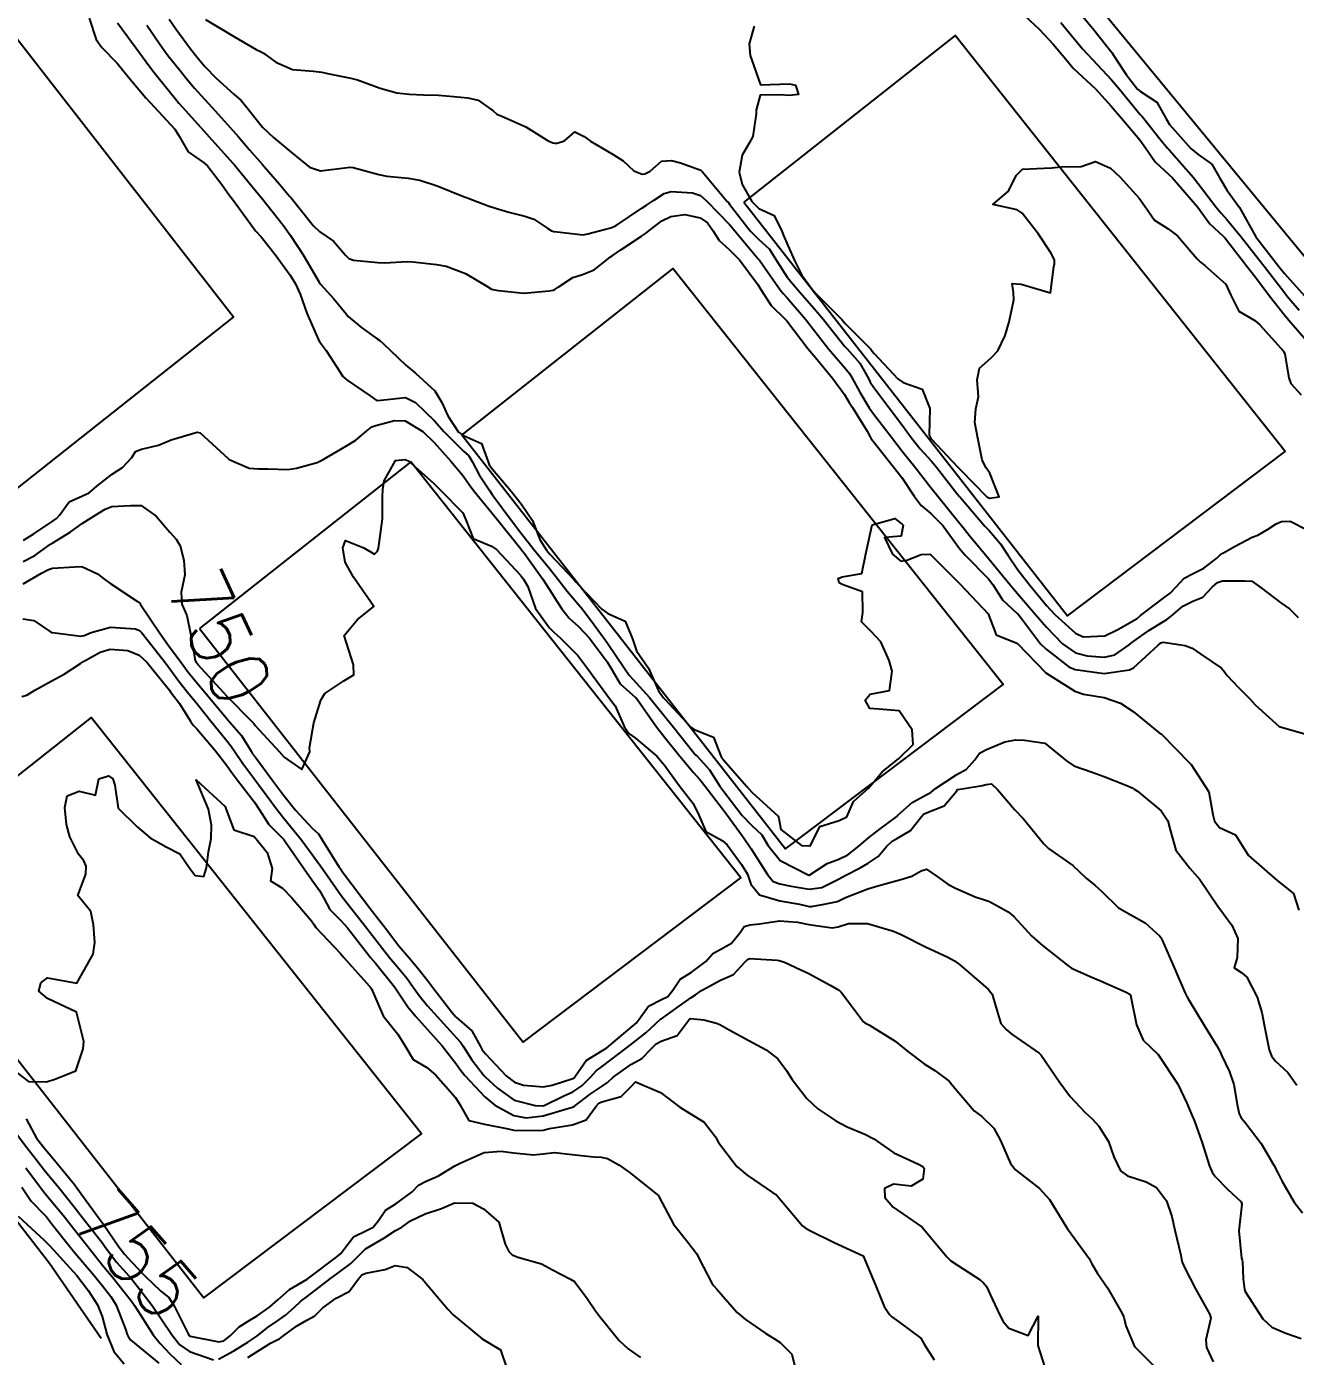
# Model space of a CAD drawing. Header units: metres. Extents: x 298520 to 308411, y 7433745 to 7450750.
# Drawn here: x 304431.6 to 304518.4, y 7439556.3 to 7439647.3 of the extents above; entities that cross this region are included whole.
import ezdxf
from ezdxf.enums import TextEntityAlignment as Align

# ---------------------------------------------------------------- set-up
doc = ezdxf.new("R2010")
doc.units = ezdxf.units.M
doc.header["$LTSCALE"] = 10
for name, color, linetype in [('Area Verde e Lazer', 94, 'Continuous'), ('Cotas', 45, 'Continuous'), ('Curvas de Nivel 1m', 11, 'Continuous'), ('Curvas de Nivel 5m', 15, 'Continuous'), ('Vias Primárias', 230, 'Continuous')]:
    doc.layers.add(name, color=color, linetype=linetype)
doc.styles.add('Style-STANDARD', font='STANDARD.shx')

msp = doc.modelspace()

# ---------------------------------------------------------------- linework, layer by layer
at = {"layer": 'Area Verde e Lazer'}
for points in [[(304395.049, 7439633.321), (304417.309, 7439604.855), (304445.799, 7439627.397), (304423.456, 7439656.099)], [(304480.695, 7439635.265), (304502.823, 7439606.96), (304517.707, 7439618.197), (304495.126, 7439646.654)], [(304461.406, 7439619.331), (304483.533, 7439591.026), (304498.417, 7439602.263), (304475.836, 7439630.72)], [(304443.475, 7439606.102), (304465.602, 7439577.797), (304480.487, 7439589.034), (304457.906, 7439617.491)], [(304421.633, 7439588.606), (304443.76, 7439560.301), (304458.645, 7439571.538), (304436.064, 7439599.995)]]:
    msp.add_lwpolyline(points, close=True, dxfattribs=at)
at = {"layer": 'Curvas de Nivel 1m', "flags": 128}
for points, elevation in [([(304435.908, 7439647.839), (304436.388, 7439646.372), (304436.793, 7439645.826), (304437.827, 7439644.773), (304438.619, 7439643.802), (304439.799, 7439642.404), (304440.358, 7439641.784), (304441.77, 7439640.244), (304442.083, 7439639.765), (304442.691, 7439638.695), (304443.745, 7439637.959), (304444.012, 7439637.737), (304445.002, 7439636.455), (304445.521, 7439635.722), (304445.719, 7439635.457), (304446.992, 7439633.701), (304447.294, 7439633.301), (304447.685, 7439632.893), (304448.642, 7439631.68), (304449.652, 7439630.269), (304450.025, 7439629.666), (304450.338, 7439628.961), (304450.804, 7439627.658), (304451.605, 7439625.847), (304451.675, 7439625.721), (304451.721, 7439625.648), (304452.117, 7439625.12), (304453.08, 7439623.627), (304453.272, 7439623.327), (304453.567, 7439623.07), (304455.145, 7439622.016), (304455.554, 7439621.705), (304455.653, 7439621.697), (304457.556, 7439621.887), (304458.231, 7439621.563), (304459.534, 7439620.291), (304460.196, 7439619.543), (304461.51, 7439618.222), (304461.878, 7439617.896), (304462.107, 7439617.521), (304462.588, 7439616.608), (304463.309, 7439615.503), (304463.479, 7439615.254), (304464.796, 7439613.487), (304465.444, 7439612.636), (304466.354, 7439611.471), (304467.414, 7439610.179), (304467.993, 7439609.451), (304468.594, 7439608.641), (304469.386, 7439607.743), (304469.66, 7439607.427), (304470.444, 7439606.348), (304471.125, 7439605.412), (304471.358, 7439605.094), (304472.502, 7439603.392), (304472.846, 7439602.905), (304473.323, 7439602.387), (304474.233, 7439601.371), (304475.293, 7439600.065), (304475.866, 7439599.354), (304477.266, 7439597.6), (304477.387, 7439597.461), (304477.517, 7439597.336), (304478.347, 7439596.417), (304479.051, 7439595.313), (304479.239, 7439595.025), (304480.562, 7439593.297), (304481.206, 7439592.636), (304481.908, 7439591.987), (304482.325, 7439591.273), (304483.177, 7439590.222), (304485.091, 7439589.241), (304485.163, 7439589.221), (304485.179, 7439589.224), (304485.208, 7439589.24), (304486.385, 7439590.018), (304487.179, 7439590.321), (304487.791, 7439590.604), (304488.541, 7439591.2), (304489.199, 7439591.772), (304489.996, 7439592.391), (304491.05, 7439593.172), (304491.141, 7439593.243), (304491.215, 7439593.319), (304492.188, 7439594.2), (304493.237, 7439594.758), (304493.493, 7439594.892), (304493.801, 7439595.142), (304495.253, 7439596.106), (304495.9, 7439596.47), (304496.479, 7439597.108), (304496.809, 7439597.563), (304497.27, 7439597.826), (304498.533, 7439598.339), (304499.277, 7439598.488), (304499.877, 7439598.464), (304501.275, 7439598.256), (304502.757, 7439597.035), (304503.26, 7439596.701), (304504.513, 7439596.268), (304505.253, 7439595.986), (304506.868, 7439595.362), (304507.245, 7439595.196), (304507.382, 7439595.115), (304507.594, 7439594.975), (304509.223, 7439593.629), (304509.682, 7439592.945), (304509.833, 7439592.318), (304510.218, 7439590.94), (304511.175, 7439589.71), (304511.872, 7439588.923), (304513.144, 7439587.037), (304513.197, 7439586.963), (304513.241, 7439586.909), (304514.048, 7439585.812), (304514.457, 7439584.89), (304514.412, 7439583.582), (304514.223, 7439582.893), (304514.744, 7439582.54), (304515.087, 7439582.25), (304515.797, 7439580.873), (304516.099, 7439579.828), (304516.291, 7439578.868), (304516.618, 7439577.273), (304516.769, 7439576.863), (304517.019, 7439576.517), (304517.886, 7439575.721), (304518.498, 7439574.845)], 748), ([(304437.86, 7439647.525), (304439.143, 7439645.797), (304439.824, 7439644.855), (304440.28, 7439644.246), (304440.647, 7439643.782), (304441.799, 7439642.346), (304442.06, 7439642.031), (304442.296, 7439641.762), (304443.769, 7439640.134), (304444.13, 7439639.736), (304445.745, 7439637.935), (304445.846, 7439637.821), (304445.932, 7439637.717), (304446.743, 7439636.714), (304447.59, 7439635.692), (304447.72, 7439635.528), (304449.183, 7439633.675), (304449.686, 7439632.986), (304450.553, 7439631.661), (304451.645, 7439629.791), (304451.742, 7439629.649), (304452.639, 7439628.641), (304453.497, 7439627.622), (304453.546, 7439627.545), (304453.621, 7439627.44), (304454.556, 7439626.668), (304455.606, 7439625.919), (304455.796, 7439625.788), (304456.026, 7439625.594), (304457.581, 7439624.115), (304458.229, 7439623.563), (304459.561, 7439622.352), (304460.034, 7439621.545), (304460.435, 7439620.646), (304461.181, 7439619.533), (304461.521, 7439619.293), (304462.755, 7439618.751), (304463.196, 7439617.505), (304463.277, 7439617.28), (304463.498, 7439616.982), (304464.783, 7439615.487), (304465.47, 7439614.619), (304466.242, 7439613.472), (304466.729, 7439612.179), (304467.195, 7439611.462), (304467.429, 7439611.181), (304469.064, 7439609.435), (304469.221, 7439609.252), (304469.399, 7439609.047), (304470.969, 7439607.414), (304471.38, 7439607.121), (304472.572, 7439606.589), (304473.064, 7439605.384), (304473.351, 7439604.57), (304474.159, 7439603.372), (304474.852, 7439601.83), (304475.198, 7439601.361), (304475.311, 7439601.23), (304477.05, 7439599.342), (304477.281, 7439599.188), (304478.621, 7439598.665), (304479.143, 7439597.312), (304479.177, 7439597.226), (304479.261, 7439597.124), (304480.888, 7439595.294), (304481.237, 7439594.905), (304483.034, 7439593.263), (304483.08, 7439593.131), (304483.204, 7439592.355), (304484.636, 7439591.246), (304485.193, 7439591.225), (304485.239, 7439591.24), (304485.889, 7439592.55), (304487.21, 7439592.958), (304487.729, 7439593.212), (304488.177, 7439594.257), (304489.243, 7439595.19), (304490.154, 7439596.281), (304491.263, 7439597.17), (304492.273, 7439598.16), (304492.185, 7439599.161), (304491.302, 7439600.457), (304489.923, 7439600.565), (304489.304, 7439600.625), (304488.98, 7439601.195), (304489.317, 7439601.591), (304490.653, 7439601.844), (304490.833, 7439603.175), (304490.626, 7439603.895), (304490.046, 7439605.183), (304489.37, 7439605.914), (304488.724, 7439606.547), (304488.827, 7439607.198), (304488.81, 7439608.612), (304487.402, 7439609.093), (304487.202, 7439609.222), (304487.124, 7439609.506), (304487.409, 7439609.634), (304488.747, 7439609.866), (304489.03, 7439611.196), (304489.453, 7439613.19), (304491.011, 7439613.624), (304491.454, 7439613.282), (304491.515, 7439613.23), (304491.569, 7439613.168), (304491.445, 7439612.42), (304490.301, 7439612.324), (304490.847, 7439611.176), (304491.426, 7439610.71), (304491.827, 7439610.764), (304492.814, 7439611.149), (304493.433, 7439611.175), (304493.481, 7439611.14), (304495.404, 7439609.198), (304495.483, 7439609.119), (304497.383, 7439607.1), (304497.933, 7439605.656), (304499.363, 7439605.092), (304499.398, 7439605.07), (304501.333, 7439603.05), (304503.321, 7439601.816), (304503.91, 7439601.612), (304505.317, 7439601.368), (304506.451, 7439600.989), (304507.304, 7439600.418), (304509.092, 7439598.953), (304509.211, 7439598.88), (304509.282, 7439598.827), (304511.141, 7439596.931), (304511.262, 7439596.802), (304512.483, 7439594.918), (304512.756, 7439593.378), (304512.879, 7439592.913), (304513.209, 7439592.486), (304514.297, 7439591.987), (304514.985, 7439590.883), (304515.188, 7439590.571), (304517.163, 7439588.86), (304518.272, 7439587.961), (304518.634, 7439586.838)], 747), ([(304439.857, 7439647.367), (304440.954, 7439645.773), (304441.327, 7439645.266), (304441.822, 7439644.654), (304442.219, 7439644.166), (304442.537, 7439643.759), (304443.112, 7439643.057), (304443.799, 7439642.304), (304444.338, 7439641.735), (304445.769, 7439640.137), (304446.134, 7439639.714), (304446.884, 7439638.833), (304447.745, 7439637.855), (304447.889, 7439637.689), (304448.93, 7439636.479), (304449.616, 7439635.671), (304449.721, 7439635.546), (304451.237, 7439633.655), (304451.689, 7439633.227), (304452.629, 7439632.582), (304453.454, 7439631.623), (304453.67, 7439631.4), (304453.995, 7439631.29), (304455.666, 7439631.124), (304456.144, 7439631.115), (304457.667, 7439631.194), (304458.056, 7439631.178), (304459.665, 7439630.993), (304460.327, 7439630.879), (304461.656, 7439630.378), (304463.105, 7439629.508), (304463.441, 7439629.304), (304463.64, 7439629.253), (304463.92, 7439629.217), (304465.638, 7439629.025), (304467.377, 7439629.191), (304467.641, 7439629.248), (304467.787, 7439629.303), (304467.987, 7439629.447), (304468.991, 7439630.098), (304469.656, 7439630.318), (304470.448, 7439630.636), (304471.424, 7439631.412), (304471.563, 7439631.522), (304471.675, 7439631.593), (304472.27, 7439631.992), (304473.688, 7439632.922), (304473.963, 7439633.104), (304474.282, 7439633.374), (304475.088, 7439633.978), (304475.702, 7439634.266), (304476.651, 7439634.403), (304477.701, 7439634.19), (304478.205, 7439633.839), (304478.574, 7439633.327), (304478.989, 7439632.624), (304479.68, 7439632.013), (304480.389, 7439631.303), (304481.648, 7439629.623), (304481.858, 7439629.287), (304482.549, 7439628.193), (304483.505, 7439627.262), (304483.621, 7439627.144), (304485.05, 7439625.245), (304485.587, 7439624.623), (304486.758, 7439623.228), (304487.562, 7439622.108), (304487.894, 7439621.553), (304488.104, 7439621.212), (304489.127, 7439619.598), (304489.328, 7439619.193), (304489.39, 7439619.06), (304489.52, 7439618.911), (304490.906, 7439617.176), (304491.492, 7439616.416), (304492.325, 7439615.157), (304492.815, 7439614.498), (304493.461, 7439613.965), (304494.288, 7439613.132), (304495.437, 7439611.575), (304495.823, 7439611.116), (304497.409, 7439609.501), (304497.708, 7439609.095), (304498.374, 7439608.066), (304499.383, 7439607.126), (304499.441, 7439607.069), (304499.661, 7439606.786), (304500.98, 7439605.054), (304501.357, 7439604.672), (304502.903, 7439603.47), (304503.337, 7439603.283), (304505.322, 7439603.011), (304507.049, 7439603.272), (304507.337, 7439603.411), (304509.008, 7439604.955), (304509.196, 7439605.112), (304509.356, 7439605.161), (304510.853, 7439604.935), (304511.351, 7439604.75), (304511.942, 7439604.329), (304513.338, 7439603.385), (304513.551, 7439603.122), (304513.701, 7439602.904), (304514.501, 7439602.069), (304515.317, 7439601.253), (304515.638, 7439600.877), (304517.291, 7439599.399), (304519.283, 7439598.83)], 746), ([(304443.863, 7439647.74), (304445.846, 7439646.57), (304447.347, 7439645.697), (304447.672, 7439645.533), (304447.83, 7439645.438), (304448.681, 7439644.825), (304449.819, 7439644.328), (304451.249, 7439644.225), (304451.818, 7439644.146), (304452.223, 7439644.05), (304453.814, 7439643.739), (304454.259, 7439643.616), (304455.807, 7439643.044), (304456.954, 7439642.732), (304457.804, 7439642.634), (304458.775, 7439642.588), (304459.803, 7439642.573), (304460.855, 7439642.487), (304461.801, 7439642.388), (304462.51, 7439642.229), (304463.535, 7439641.504), (304463.79, 7439641.278), (304464.146, 7439641.138), (304465.777, 7439640.407), (304467.297, 7439639.457), (304467.635, 7439639.325), (304467.761, 7439639.299), (304467.915, 7439639.295), (304468.412, 7439639.444), (304469.135, 7439640.074), (304469.768, 7439639.74), (304470.198, 7439639.426), (304471.754, 7439638.524), (304472.437, 7439638.087), (304473.167, 7439637.389), (304473.74, 7439637.166), (304473.924, 7439637.194), (304474.273, 7439637.375), (304475.052, 7439638.065), (304475.75, 7439638.1), (304476.343, 7439637.945), (304477.744, 7439637.45), (304477.869, 7439637.329), (304478.397, 7439636.659), (304479.549, 7439635.312), (304479.628, 7439635.228), (304479.711, 7439635.13), (304481.112, 7439633.296), (304481.687, 7439632.731), (304482.443, 7439632.041), (304482.915, 7439631.271), (304483.656, 7439630.117), (304484.37, 7439629.253), (304485.629, 7439627.821), (304486.136, 7439627.235), (304487.595, 7439625.386), (304487.743, 7439625.218), (304488.614, 7439624.235), (304489.201, 7439623.196), (304489.327, 7439622.95), (304489.567, 7439622.584), (304490.628, 7439621.179), (304491.535, 7439619.98), (304492.13, 7439619.161), (304492.747, 7439618.383), (304493.507, 7439617.544), (304493.863, 7439617.136), (304495.283, 7439615.315), (304495.43, 7439615.12), (304495.472, 7439615.07), (304497.171, 7439613.103), (304497.45, 7439612.801), (304498.238, 7439611.885), (304498.754, 7439611.08), (304499.419, 7439610.11), (304500.246, 7439609.062), (304501.389, 7439607.674), (304501.962, 7439607.044), (304503.37, 7439605.768), (304503.878, 7439605.532), (304505.369, 7439605.601), (304506.31, 7439606.049), (304507.378, 7439606.671), (304507.57, 7439606.787), (304507.815, 7439606.974), (304509.395, 7439608.181), (304509.828, 7439608.517), (304510.242, 7439608.942), (304510.801, 7439609.547), (304511.417, 7439609.855), (304512.135, 7439610.21), (304513.018, 7439610.914), (304513.234, 7439611.113), (304513.436, 7439611.244), (304514.281, 7439611.737), (304515.447, 7439612.337), (304515.841, 7439612.484), (304516.488, 7439612.87), (304517.074, 7439613.246), (304517.458, 7439613.41), (304518.053, 7439613.445), (304519.214, 7439612.834)], 744), ([(304481.38, 7439647.295), (304481.06, 7439646.082), (304481.111, 7439645.297), (304481.813, 7439643.29), (304483.814, 7439643.36), (304484.229, 7439643.256), (304484.433, 7439642.628), (304483.806, 7439642.562), (304483.14, 7439642.604), (304481.806, 7439642.575), (304481.539, 7439641.549), (304481.532, 7439641.293), (304481.307, 7439639.758), (304481.048, 7439639.297), (304480.578, 7439638.478), (304480.355, 7439637.304), (304480.574, 7439636.458), (304481.222, 7439635.295), (304481.708, 7439634.832), (304482.764, 7439634.335), (304483.279, 7439633.266), (304483.391, 7439632.965), (304483.683, 7439632.287), (304484.145, 7439631.255), (304484.651, 7439630.257), (304485.41, 7439629.242), (304485.64, 7439628.985), (304487.376, 7439627.222), (304487.619, 7439626.966), (304489.367, 7439625.193), (304489.469, 7439625.069), (304489.59, 7439624.901), (304491.212, 7439623.174), (304491.57, 7439622.922), (304492.878, 7439622.462), (304493.396, 7439621.142), (304493.347, 7439619.322), (304493.444, 7439619.141), (304493.479, 7439619.097), (304493.522, 7439619.049), (304495.329, 7439617.122), (304495.5, 7439616.938), (304497.307, 7439615.102), (304497.472, 7439615.011), (304498.141, 7439615.09), (304497.497, 7439616.709), (304497.222, 7439617.103), (304496.986, 7439617.628), (304496.692, 7439619.108), (304496.471, 7439620.178), (304496.553, 7439621.11), (304496.728, 7439621.942), (304496.644, 7439623.109), (304496.795, 7439623.894), (304497.588, 7439624.598), (304498.044, 7439625.093), (304498.553, 7439626.141), (304498.823, 7439627.082), (304499.138, 7439628.577), (304499.113, 7439629.078), (304499.041, 7439629.69), (304499.652, 7439629.657), (304501.643, 7439629.05), (304501.881, 7439630.836), (304501.924, 7439631.046), (304501.934, 7439631.305), (304501.68, 7439631.797), (304500.825, 7439633.059), (304499.707, 7439634.513), (304499.367, 7439634.733), (304497.713, 7439635.1), (304498.793, 7439636.018), (304499.297, 7439637.077), (304499.747, 7439637.515), (304501.216, 7439637.587), (304501.749, 7439637.616), (304502.391, 7439637.682), (304503.75, 7439637.689), (304504.731, 7439638.033), (304505.749, 7439637.589), (304506.392, 7439636.994), (304507.721, 7439635.541), (304508.098, 7439634.974), (304508.757, 7439634.017), (304509.698, 7439633.439), (304510.337, 7439632.944), (304511.677, 7439631.382), (304511.911, 7439631.163), (304512.21, 7439630.922), (304513.654, 7439629.642), (304513.977, 7439628.897), (304514.529, 7439627.794), (304515.626, 7439627.173), (304515.979, 7439626.876), (304517.596, 7439625.053), (304517.684, 7439624.859), (304517.951, 7439623.229), (304518.096, 7439622.852), (304518.795, 7439622.072)], 743), ([(304499.873, 7439648.033), (304500.903, 7439647.06), (304501.848, 7439646.068), (304502.703, 7439645.037), (304503.21, 7439644.412), (304503.821, 7439643.852), (304504.734, 7439643.011), (304505.801, 7439641.833), (304506.511, 7439640.993), (304507.771, 7439639.514), (304508.16, 7439638.974), (304508.812, 7439638.023), (304509.745, 7439637.155), (304509.963, 7439636.948), (304511.713, 7439634.93), (304512.548, 7439633.764), (304513.473, 7439632.903), (304513.594, 7439632.803), (304513.691, 7439632.688), (304515.09, 7439630.886), (304515.662, 7439630.125), (304516.604, 7439628.87), (304517.63, 7439627.564), (304517.954, 7439627.183), (304518.244, 7439626.851), (304519.6, 7439625.298)], 742), ([(304502.371, 7439647.545), (304502.765, 7439647.036), (304503.844, 7439645.738), (304504.52, 7439645.013), (304505.819, 7439643.632), (304506.369, 7439642.994), (304507.796, 7439641.253), (304507.924, 7439641.108), (304508.032, 7439640.976), (304509.135, 7439639.597), (304509.665, 7439638.951), (304509.708, 7439638.897), (304509.762, 7439638.837), (304511.43, 7439636.933), (304511.737, 7439636.564), (304512.99, 7439634.911), (304513.317, 7439634.514), (304513.705, 7439634.08), (304514.681, 7439632.89), (304515.68, 7439631.62), (304516.264, 7439630.874), (304517.646, 7439629.071), (304517.814, 7439628.857), (304518.654, 7439627.866)], 741), ([(304431.435, 7439612.129), (304432.129, 7439612.569), (304433.449, 7439613.459), (304433.682, 7439613.626), (304433.883, 7439613.856), (304434.551, 7439614.765), (304435.473, 7439615.17), (304435.927, 7439615.383), (304436.443, 7439615.826), (304437.491, 7439616.643), (304438.195, 7439617.104), (304438.828, 7439617.797), (304439.094, 7439618.207), (304439.509, 7439618.357), (304440.649, 7439618.641), (304441.515, 7439618.99), (304443.3, 7439619.523), (304443.52, 7439619.482), (304445.424, 7439617.721), (304445.502, 7439617.659), (304446.85, 7439617.053), (304447.496, 7439617.021), (304448.16, 7439617.019), (304449.496, 7439616.972), (304450.097, 7439617.064), (304451.501, 7439617.444), (304451.927, 7439617.644), (304453.513, 7439618.579), (304454.157, 7439618.973), (304454.914, 7439619.606), (304455.245, 7439619.885), (304455.529, 7439619.978), (304456.795, 7439620.32), (304457.534, 7439620.296), (304458.732, 7439619.558), (304459.516, 7439618.814), (304460.66, 7439617.538), (304461.493, 7439616.528), (304461.91, 7439615.946), (304462.22, 7439615.519), (304463.46, 7439613.996), (304463.865, 7439613.496), (304465.434, 7439611.544), (304465.487, 7439611.479), (304465.679, 7439611.228), (304466.943, 7439609.465), (304467.396, 7439608.764), (304467.907, 7439607.971), (304468.25, 7439607.447), (304468.742, 7439606.805), (304469.371, 7439606.231), (304470.121, 7439605.422), (304471.339, 7439603.82), (304471.583, 7439603.406), (304472.235, 7439602.309), (304473.287, 7439601.38), (304473.313, 7439601.354), (304474.702, 7439599.366), (304475.276, 7439598.635), (304476.303, 7439597.35), (304477.252, 7439596.248), (304477.679, 7439595.765), (304478.011, 7439595.328), (304479.219, 7439593.747), (304479.562, 7439593.307), (304480.539, 7439591.957), (304481.003, 7439591.292), (304481.189, 7439591.02), (304482.313, 7439589.273), (304482.683, 7439588.792), (304483.157, 7439588.624), (304483.929, 7439588.478), (304485.153, 7439588.269), (304486.008, 7439588.378), (304487.16, 7439588.945), (304487.662, 7439589.213), (304488.636, 7439589.733), (304489.176, 7439590.042), (304489.86, 7439590.506), (304490.447, 7439591.177), (304490.825, 7439591.546), (304491.199, 7439591.758), (304492.091, 7439592.275), (304492.763, 7439593.154), (304492.973, 7439593.396), (304493.218, 7439593.502), (304494.392, 7439593.966), (304495.241, 7439595), (304495.29, 7439595.072), (304495.607, 7439595.116), (304497, 7439595.347), (304497.246, 7439595.419), (304497.61, 7439595.458), (304498.02, 7439595.088), (304499.222, 7439593.68), (304499.798, 7439593.064), (304501.196, 7439591.367), (304501.528, 7439591.047), (304503.176, 7439589.88), (304504.089, 7439589.016), (304504.688, 7439588.537), (304505.154, 7439588.114), (304506.302, 7439586.988), (304507.138, 7439586.504), (304508.117, 7439585.95), (304509.124, 7439585.037), (304509.194, 7439584.949), (304509.287, 7439584.782), (304510.098, 7439582.94), (304510.862, 7439581.145), (304510.976, 7439580.931), (304511.07, 7439580.768), (304512.188, 7439578.919), (304513.029, 7439577.541), (304513.25, 7439577.131), (304513.355, 7439576.905), (304513.89, 7439575.775), (304514.189, 7439574.892), (304514.45, 7439573.419), (304514.561, 7439572.886), (304514.703, 7439572.617), (304514.967, 7439572.293), (304516.064, 7439570.869), (304516.931, 7439569.376), (304517.188, 7439568.857), (304517.466, 7439568.306), (304518.305, 7439566.846), (304518.896, 7439566.117)], 749), ([(304431.395, 7439609.14), (304432.651, 7439609.871), (304433.141, 7439610.13), (304433.408, 7439610.212), (304434.949, 7439610.306), (304435.41, 7439610.326), (304436.491, 7439609.824), (304437.008, 7439609.425), (304437.396, 7439609.152), (304439.232, 7439607.944), (304439.383, 7439607.826), (304439.402, 7439607.79), (304439.43, 7439607.742), (304440.743, 7439605.776), (304441.35, 7439604.939), (304442.203, 7439603.757), (304442.685, 7439603.108), (304443.319, 7439602.337), (304443.838, 7439601.735), (304445.287, 7439599.977), (304445.52, 7439599.716), (304446.339, 7439598.769), (304446.997, 7439597.694), (304447.099, 7439597.53), (304447.259, 7439597.311), (304448.47, 7439595.678), (304449.228, 7439594.673), (304450.018, 7439593.662), (304451.2, 7439592.402), (304451.59, 7439592.037), (304451.854, 7439591.64), (304453.012, 7439589.776), (304453.127, 7439589.621), (304453.141, 7439589.598), (304453.162, 7439589.571), (304454.636, 7439587.605), (304455.136, 7439586.951), (304456.174, 7439585.589), (304457.105, 7439584.395), (304457.797, 7439583.569), (304458.386, 7439582.861), (304459.077, 7439581.983), (304459.413, 7439581.547), (304460.726, 7439579.855), (304460.982, 7439579.531), (304461.042, 7439579.476), (304462.082, 7439578.562), (304462.674, 7439577.505), (304462.796, 7439577.279), (304463.018, 7439577.006), (304464.427, 7439575.486), (304464.997, 7439575.056), (304465.618, 7439574.849), (304466.992, 7439574.745), (304467.583, 7439574.862), (304469.001, 7439575.317), (304469.074, 7439575.357), (304469.13, 7439575.429), (304469.898, 7439576.537), (304471.021, 7439577.225), (304471.319, 7439577.406), (304473.038, 7439578.873), (304473.316, 7439579.101), (304473.529, 7439579.375), (304474.159, 7439580.266), (304475.063, 7439580.709), (304475.493, 7439580.93), (304475.825, 7439581.352), (304476.324, 7439582.104), (304477.085, 7439582.569), (304478.082, 7439583.325), (304478.554, 7439583.866), (304479.106, 7439584.155), (304479.842, 7439584.573), (304480.434, 7439585.297), (304480.715, 7439585.706), (304481.128, 7439585.829), (304481.747, 7439585.899), (304483.131, 7439586.103), (304484.363, 7439586.015), (304485.129, 7439585.856), (304486.724, 7439585.627), (304487.127, 7439585.676), (304487.843, 7439585.922), (304489.13, 7439585.92), (304490.91, 7439585.387), (304491.124, 7439585.31), (304491.44, 7439585.167), (304493.111, 7439584.327), (304494.627, 7439583.601), (304495.096, 7439583.355), (304495.441, 7439583.117), (304497.079, 7439581.691), (304497.399, 7439581.418), (304497.674, 7439581.091), (304497.927, 7439580.22), (304498.269, 7439579.082), (304498.619, 7439578.656), (304499.035, 7439578.32), (304500.882, 7439577.051), (304501.022, 7439576.914), (304502.287, 7439575.037), (304502.989, 7439574.082), (304504.003, 7439573.015), (304504.511, 7439572.55), (304504.963, 7439572.043), (304505.611, 7439570.993), (304505.978, 7439569.949), (304506.449, 7439568.985), (304506.92, 7439568.644), (304508.195, 7439568.24), (304508.912, 7439567.851), (304509.595, 7439566.943), (304509.96, 7439565.872), (304510.153, 7439564.937), (304510.558, 7439563.233), (304510.62, 7439562.932), (304510.665, 7439562.747), (304510.847, 7439562.344), (304511.562, 7439560.923), (304512.554, 7439559.166), (304512.62, 7439558.912), (304512.276, 7439557.427), (304512.321, 7439556.915), (304512.773, 7439555.941)], 751), ([(304431.372, 7439606.753), (304432.132, 7439606.64), (304433.279, 7439605.861), (304433.362, 7439605.821), (304433.408, 7439605.814), (304435.359, 7439605.566), (304435.586, 7439605.611), (304436.05, 7439605.83), (304437.367, 7439606.196), (304439.078, 7439606.08), (304439.365, 7439605.956), (304439.529, 7439605.788), (304440.2, 7439604.932), (304441.121, 7439603.772), (304441.33, 7439603.494), (304442.059, 7439602.498), (304442.642, 7439601.75), (304443.301, 7439600.933), (304444.255, 7439599.73), (304445.271, 7439598.492), (304445.614, 7439598.063), (304445.852, 7439597.711), (304446.417, 7439596.865), (304447.244, 7439595.767), (304447.303, 7439595.689), (304447.507, 7439595.419), (304448.791, 7439593.674), (304448.971, 7439593.434), (304449.208, 7439593.147), (304450.408, 7439591.658), (304451.178, 7439590.635), (304451.892, 7439589.639), (304452.411, 7439588.887), (304453.145, 7439587.835), (304453.305, 7439587.618), (304453.969, 7439586.777), (304454.9, 7439585.602), (304455.119, 7439585.32), (304456.461, 7439583.586), (304457.085, 7439582.836), (304457.66, 7439582.152), (304458.084, 7439581.565), (304458.491, 7439580.983), (304459.06, 7439580.288), (304459.71, 7439579.543), (304461.029, 7439578.105), (304461.303, 7439577.803), (304461.489, 7439577.523), (304462.087, 7439576.587), (304462.93, 7439575.501), (304463.002, 7439575.421), (304463.84, 7439574.642), (304464.978, 7439573.84), (304466.425, 7439573.465), (304466.973, 7439573.443), (304467.041, 7439573.459), (304468.322, 7439574.101), (304468.988, 7439574.403), (304469.616, 7439574.801), (304470.221, 7439575.418), (304470.588, 7439575.833), (304471.01, 7439576.164), (304472.639, 7439577.386), (304473.026, 7439577.685), (304473.977, 7439578.427), (304474.993, 7439579.361), (304475.017, 7439579.387), (304475.044, 7439579.403), (304476.197, 7439580.207), (304477.065, 7439580.835), (304477.372, 7439581.032), (304477.781, 7439581.329), (304479.08, 7439582.046), (304479.969, 7439582.417), (304480.78, 7439583.293), (304480.931, 7439583.456), (304481.096, 7439583.524), (304482.958, 7439583.409), (304483.095, 7439583.393), (304483.472, 7439583.264), (304484.583, 7439582.743), (304485.086, 7439582.508), (304486.626, 7439581.676), (304487.075, 7439581.429), (304487.202, 7439581.346), (304487.333, 7439581.216), (304488.259, 7439579.998), (304488.867, 7439579.193), (304488.964, 7439579.113), (304489.042, 7439579.073), (304489.276, 7439578.952), (304491.03, 7439577.863), (304491.905, 7439577.161), (304493.015, 7439576.309), (304493.74, 7439575.869), (304494.721, 7439575.124), (304494.998, 7439574.795), (304496.433, 7439573.105), (304496.969, 7439572.714), (304497.788, 7439571.914), (304498.227, 7439571.081), (304498.929, 7439569.491), (304499.261, 7439569.067), (304500.91, 7439567.78), (304501.596, 7439567.043), (304502.701, 7439565.215), (304502.815, 7439565.031), (304502.882, 7439564.941), (304504.287, 7439563.008), (304504.49, 7439562.646), (304504.843, 7439562.009), (304505.562, 7439560.993), (304506.56, 7439559.23), (304506.659, 7439558.981), (304506.797, 7439558.404), (304507.399, 7439556.974), (304508.769, 7439555.616)], 752), ([(304431.306, 7439601.449), (304431.654, 7439601.538), (304432.194, 7439601.877), (304433.319, 7439602.485), (304434.2, 7439602.975), (304435.332, 7439603.711), (304435.528, 7439603.837), (304436.681, 7439604.482), (304437.346, 7439604.669), (304438.553, 7439604.589), (304439.34, 7439604.274), (304439.867, 7439603.785), (304441.315, 7439601.983), (304441.411, 7439601.866), (304441.482, 7439601.767), (304442.087, 7439600.973), (304442.858, 7439599.746), (304443.029, 7439599.492), (304443.278, 7439599.23), (304444.55, 7439597.727), (304445.254, 7439596.809), (304445.713, 7439596.178), (304446.063, 7439595.708), (304447.221, 7439594.214), (304447.567, 7439593.686), (304448.216, 7439592.698), (304449.193, 7439591.708), (304449.226, 7439591.67), (304449.33, 7439591.529), (304450.625, 7439589.655), (304451.156, 7439588.912), (304451.671, 7439588.165), (304451.961, 7439587.638), (304452.387, 7439586.883), (304453.128, 7439586.11), (304453.591, 7439585.615), (304455.094, 7439583.679), (304455.159, 7439583.599), (304455.493, 7439583.192), (304456.787, 7439581.583), (304457.069, 7439581.182), (304457.712, 7439580.223), (304458.256, 7439579.562), (304459.04, 7439578.697), (304460.046, 7439577.54), (304461.011, 7439576.317), (304461.343, 7439575.862), (304461.616, 7439575.521), (304462.981, 7439574.068), (304463.655, 7439573.493), (304464.966, 7439572.787), (304465.807, 7439572.629), (304466.966, 7439572.755), (304468.871, 7439573.33), (304468.972, 7439573.357), (304469.025, 7439573.376), (304469.099, 7439573.429), (304470.172, 7439574.231), (304470.994, 7439574.796), (304471.365, 7439575.037), (304471.758, 7439575.399), (304473.012, 7439576.296), (304473.711, 7439576.678), (304474.377, 7439577.366), (304474.696, 7439577.694), (304475.028, 7439577.864), (304476.116, 7439578.265), (304476.94, 7439579.341), (304476.988, 7439579.397), (304477.044, 7439579.417), (304477.941, 7439579.327), (304478.823, 7439579.096), (304479.04, 7439578.995), (304479.691, 7439578.649), (304481.029, 7439577.92), (304482.217, 7439577.278), (304483.017, 7439576.662), (304483.606, 7439575.858), (304483.981, 7439575.255), (304484.983, 7439573.939), (304485.756, 7439573.232), (304486.965, 7439572.415), (304487.749, 7439571.997), (304488.956, 7439571.507), (304489.58, 7439571.184), (304490.939, 7439570.219), (304492.629, 7439569.451), (304492.925, 7439569.303), (304493.026, 7439569.148), (304492.916, 7439568.428), (304492.123, 7439567.945), (304490.912, 7439568.077), (304490.304, 7439567.781), (304490.329, 7439567.176), (304490.896, 7439566.518), (304492.883, 7439565.15), (304494.567, 7439563.124), (304494.701, 7439562.972), (304494.85, 7439562.851), (304495.675, 7439562.282), (304496.837, 7439561.535), (304497.083, 7439561.344), (304497.27, 7439561.093), (304497.67, 7439560.237), (304498.223, 7439559.079), (304498.417, 7439558.693), (304498.795, 7439558.233), (304500.123, 7439557.723), (304500.803, 7439559.05), (304500.783, 7439557.05), (304501.43, 7439555.043)], 753), ([(304431, 7439575.709), (304431.77, 7439575.1), (304432.991, 7439575.073), (304433.578, 7439575.27), (304435.003, 7439575.84), (304435.519, 7439577.334), (304435.56, 7439577.835), (304435.053, 7439579.84), (304433.062, 7439580.789), (304432.486, 7439581.287), (304432.606, 7439581.867), (304433.076, 7439582.195), (304435.073, 7439581.84), (304436.194, 7439583.823), (304436.317, 7439584.609), (304436.216, 7439585.824), (304436.033, 7439586.727), (304435.143, 7439587.84), (304435.698, 7439589.298), (304435.71, 7439589.832), (304435.552, 7439590.21), (304435.181, 7439590.662), (304434.588, 7439591.846), (304434.372, 7439592.678), (304434.249, 7439593.85), (304434.417, 7439594.656), (304435.23, 7439594.972), (304436.351, 7439594.698), (304436.574, 7439595.82), (304437.245, 7439596.012), (304437.54, 7439595.807), (304437.674, 7439595.368), (304437.902, 7439593.803), (304439.2, 7439592.519), (304440.101, 7439591.781), (304441.187, 7439591.149), (304442.117, 7439590.691), (304442.753, 7439589.746), (304443.165, 7439589.197), (304443.769, 7439589.129), (304443.942, 7439589.732), (304444.089, 7439590.821), (304444.254, 7439591.729), (304444.287, 7439592.644), (304444.072, 7439593.731), (304443.243, 7439595.74), (304445.216, 7439593.914), (304445.289, 7439593.719), (304445.805, 7439592.317), (304447.194, 7439591.856), (304447.281, 7439591.786), (304447.349, 7439591.698), (304448.088, 7439590.777), (304448.434, 7439589.681), (304448.313, 7439588.841), (304449.15, 7439588.34), (304449.78, 7439587.664), (304451.127, 7439586.093), (304451.299, 7439585.822), (304451.422, 7439585.646), (304453.097, 7439583.859), (304453.309, 7439583.618), (304455.073, 7439581.658), (304455.122, 7439581.6), (304455.227, 7439581.443), (304456.014, 7439579.59), (304457.034, 7439578.338), (304457.514, 7439577.573), (304458.066, 7439576.617), (304459.008, 7439576.07), (304459.631, 7439575.544), (304460.98, 7439574.015), (304461.261, 7439573.526), (304461.877, 7439572.431), (304462.96, 7439572.185), (304464.58, 7439571.86), (304464.956, 7439571.788), (304466.668, 7439571.751), (304466.956, 7439571.787), (304467.389, 7439571.885), (304468.96, 7439572.146), (304469.895, 7439572.489), (304470.589, 7439573.414), (304470.771, 7439573.617), (304470.977, 7439573.711), (304472.294, 7439574.079), (304472.994, 7439574.799), (304473.285, 7439575.091), (304474.988, 7439574.345), (304476.311, 7439573.347), (304476.969, 7439572.94), (304477.967, 7439572.329), (304478.749, 7439571.313), (304478.816, 7439571.177), (304478.947, 7439570.94), (304480.204, 7439569.297), (304480.917, 7439568.691), (304482.655, 7439567.523), (304482.904, 7439567.373), (304482.951, 7439567.316), (304482.986, 7439567.269), (304483.864, 7439566.227), (304484.698, 7439565.243), (304484.881, 7439565.087), (304485.19, 7439564.925), (304486.866, 7439564.097), (304488.853, 7439563.19), (304489.677, 7439561.182), (304490.286, 7439559.708), (304490.638, 7439559.172), (304490.811, 7439559.009), (304491.292, 7439558.678), (304492.789, 7439557.551), (304493.006, 7439557.147), (304493.697, 7439556.061)], 754), ([(304430.949, 7439571.523), (304431.664, 7439570.603), (304432.224, 7439569.871), (304432.92, 7439568.982), (304433.835, 7439567.851), (304434.89, 7439566.527), (304435.436, 7439565.834), (304436.856, 7439564.022), (304437.001, 7439563.818), (304437.782, 7439562.745), (304438.656, 7439561.793), (304438.739, 7439561.698), (304438.831, 7439561.584), (304440.217, 7439559.776), (304440.8, 7439558.935), (304441.591, 7439557.758), (304442.127, 7439557.1), (304442.772, 7439556.633), (304444.42, 7439556.07)], 756), ([(304431.591, 7439569.212), (304432.589, 7439567.865), (304432.723, 7439567.685), (304432.899, 7439567.474), (304434.231, 7439565.847), (304434.871, 7439565.034), (304435.826, 7439563.83), (304436.84, 7439562.552), (304437.163, 7439562.142), (304437.439, 7439561.811), (304438.068, 7439561.044), (304438.816, 7439560.08), (304439.029, 7439559.788), (304439.434, 7439559.153), (304440.297, 7439557.775), (304440.777, 7439557.195), (304441.468, 7439556.457), (304442.215, 7439555.748)], 757), ([(304431.304, 7439567.884), (304431.944, 7439566.925), (304432.884, 7439565.973), (304432.993, 7439565.859), (304433.418, 7439565.311), (304434.568, 7439563.843), (304434.85, 7439563.501), (304436.26, 7439561.826), (304436.826, 7439561.129), (304437.403, 7439560.395), (304437.767, 7439559.806), (304438.413, 7439558.171), (304438.518, 7439557.794), (304438.598, 7439557.61), (304438.779, 7439557.416), (304440.687, 7439555.848)], 758), ([(304444.767, 7439556.111), (304445.803, 7439556.679), (304446.779, 7439557.27), (304447.389, 7439557.691), (304448.161, 7439558.311), (304448.799, 7439558.742), (304449.352, 7439559.117), (304449.938, 7439559.659), (304450.391, 7439560.081), (304450.821, 7439560.409), (304452.422, 7439561.626), (304452.836, 7439561.932), (304453.801, 7439562.653), (304454.756, 7439563.601), (304454.804, 7439563.65), (304454.854, 7439563.68), (304456.062, 7439564.391), (304456.873, 7439564.911), (304457.302, 7439565.148), (304457.888, 7439565.565), (304458.888, 7439566.053), (304460.019, 7439566.412), (304460.896, 7439566.805), (304462.163, 7439566.778), (304462.892, 7439566.4), (304463.928, 7439565.49), (304464.356, 7439563.989), (304464.614, 7439563.482), (304464.851, 7439563.255), (304465.232, 7439563.093), (304466.845, 7439562.625), (304467.608, 7439562.216), (304468.834, 7439561.584), (304469.104, 7439561.427), (304469.973, 7439560.267), (304470.553, 7439559.413), (304470.808, 7439559.055), (304472.168, 7439557.396), (304472.777, 7439556.821), (304473.627, 7439556.233)], 756), ([(304431.073, 7439565.887), (304432.859, 7439564.237), (304433.224, 7439563.856), (304434.836, 7439562.107), (304435.067, 7439561.838), (304435.874, 7439560.778), (304436.479, 7439559.823), (304436.801, 7439559.042), (304437.137, 7439557.815), (304437.596, 7439556.632), (304438.309, 7439555.797)], 759), ([(304446.768, 7439556.226), (304448.318, 7439557.217), (304448.781, 7439557.446), (304448.934, 7439557.516), (304449.139, 7439557.666), (304450.088, 7439558.363), (304450.8, 7439558.784), (304451.36, 7439559.086), (304451.889, 7439559.634), (304452.82, 7439560.289), (304453.699, 7439560.736), (304454.332, 7439561.605), (304454.567, 7439561.872), (304454.837, 7439561.997), (304456.169, 7439562.257), (304456.842, 7439562.532), (304457.656, 7439562.383), (304458.73, 7439561.552), (304458.784, 7439561.503), (304458.832, 7439561.451), (304460.453, 7439559.534), (304460.807, 7439559.155), (304462.783, 7439557.5), (304464.043, 7439556.759), (304464.482, 7439555.484)], 757)]:
    msp.add_lwpolyline(points, dxfattribs=dict(at, elevation=elevation))
at = {"layer": 'Curvas de Nivel 5m', "flags": 128}
for points, elevation in [([(304441.4, 7439647.767), (304441.853, 7439647.102), (304442.844, 7439645.75), (304443.276, 7439645.196), (304443.821, 7439644.544), (304444.594, 7439643.732), (304445.802, 7439642.646), (304446.304, 7439642.218), (304446.731, 7439641.706), (304447.773, 7439640.388), (304448.531, 7439639.682), (304449.753, 7439638.651), (304450.978, 7439637.658), (304451.74, 7439637.399), (304453.573, 7439637.623), (304453.743, 7439637.651), (304453.973, 7439637.618), (304455.736, 7439637.15), (304456.284, 7439637.042), (304457.733, 7439636.909), (304458.537, 7439636.756), (304459.725, 7439636.365), (304461.636, 7439635.608), (304461.714, 7439635.578), (304461.825, 7439635.528), (304463.207, 7439635.007), (304463.706, 7439634.842), (304464.62, 7439634.575), (304465.701, 7439634.308), (304466.329, 7439634.1), (304467.284, 7439633.456), (304467.525, 7439633.286), (304467.691, 7439633.242), (304467.922, 7439633.216), (304469.689, 7439633.026), (304470.028, 7439633.088), (304471.219, 7439633.415), (304471.593, 7439633.512), (304471.694, 7439633.535), (304471.957, 7439633.668), (304473.708, 7439634.841), (304474.033, 7439635.054), (304474.499, 7439635.372), (304475.233, 7439635.852), (304475.722, 7439635.975), (304477.174, 7439635.893), (304477.718, 7439635.704), (304478.162, 7439635.333), (304478.921, 7439634.538), (304479.697, 7439633.73), (304480.064, 7439633.306), (304481.674, 7439631.38), (304481.716, 7439631.332), (304481.746, 7439631.289), (304481.953, 7439631.001), (304483.18, 7439629.267), (304483.38, 7439629.004), (304483.637, 7439628.704), (304484.898, 7439627.247), (304485.61, 7439626.35), (304486.483, 7439625.231), (304487.58, 7439623.933), (304487.904, 7439623.543), (304488.102, 7439623.212), (304488.619, 7439622.259), (304489.258, 7439621.194), (304489.547, 7439620.773), (304490.771, 7439619.178), (304491.513, 7439618.227), (304491.986, 7439617.641), (304492.386, 7439617.157), (304493.482, 7439615.74), (304493.951, 7439615.135), (304495.455, 7439613.285), (304495.589, 7439613.119), (304496.184, 7439612.374), (304497.226, 7439611.102), (304497.429, 7439610.862), (304498.9, 7439609.078), (304499.125, 7439608.799), (304499.397, 7439608.485), (304500.633, 7439607.057), (304501.374, 7439606.186), (304502.48, 7439605.039), (304503.354, 7439604.437), (304504.154, 7439604.215), (304505.35, 7439604.14), (304506.056, 7439604.289), (304507.037, 7439604.983), (304507.21, 7439605.126), (304507.357, 7439605.228), (304508.38, 7439605.952), (304509.377, 7439606.576), (304509.615, 7439606.712), (304509.908, 7439606.945), (304510.714, 7439607.613), (304511.393, 7439607.969), (304512.076, 7439608.243), (304512.706, 7439608.917), (304513.075, 7439609.246), (304513.409, 7439609.344), (304514.949, 7439609.347), (304515.41, 7439609.338), (304516.064, 7439608.873), (304517.393, 7439607.844), (304517.987, 7439607.449), (304518.579, 7439606.842)], 745), ([(304503.872, 7439647.954), (304504.631, 7439647.012), (304505.84, 7439645.494), (304506.161, 7439644.997), (304506.826, 7439643.987), (304507.61, 7439642.982), (304507.811, 7439642.817), (304508.933, 7439642.092), (304509.564, 7439640.953), (304509.787, 7439640.578), (304511.257, 7439638.935), (304511.759, 7439638.521), (304512.683, 7439637.846), (304513.224, 7439636.908), (304513.73, 7439636.045), (304514.569, 7439634.891), (304515.693, 7439632.88), (304517.258, 7439630.864), (304517.666, 7439630.37), (304519.034, 7439628.839)], 740), ([(304431.415, 7439610.681), (304432.205, 7439611.094), (304433.278, 7439611.862), (304433.434, 7439611.963), (304434.615, 7439612.674), (304435.447, 7439613.271), (304436.316, 7439613.827), (304437.019, 7439614.257), (304437.462, 7439614.436), (304438.747, 7439614.514), (304439.464, 7439614.513), (304440.507, 7439613.779), (304441.442, 7439612.675), (304441.87, 7439612.196), (304442.145, 7439611.759), (304442.403, 7439610.77), (304442.469, 7439609.754), (304442.211, 7439608.578), (304442.251, 7439607.757), (304442.607, 7439606.983), (304442.845, 7439605.748), (304443.173, 7439603.905), (304443.267, 7439603.741), (304443.297, 7439603.705), (304443.332, 7439603.659), (304445.103, 7439601.722), (304445.31, 7439601.497), (304447.097, 7439599.693), (304447.18, 7439599.59), (304447.281, 7439599.462), (304448.907, 7439597.674), (304449.259, 7439597.302), (304450.45, 7439596.459), (304451.011, 7439597.653), (304450.987, 7439597.931), (304451.283, 7439599.65), (304451.756, 7439601.193), (304452.032, 7439601.639), (304453.322, 7439602.521), (304454.009, 7439602.931), (304454.001, 7439603.613), (304453.363, 7439605.62), (304454.274, 7439606.711), (304455.383, 7439607.6), (304453.988, 7439609.614), (304453.418, 7439610.625), (304453.265, 7439611.623), (304453.438, 7439612.123), (304454.697, 7439611.607), (304455.427, 7439611.182), (304455.642, 7439611.385), (304455.701, 7439611.596), (304455.758, 7439611.917), (304455.988, 7439613.592), (304455.974, 7439615.094), (304455.989, 7439615.592), (304456.101, 7439616.203), (304456.855, 7439617.58), (304457.504, 7439617.657), (304457.75, 7439617.568), (304459.488, 7439616.01), (304459.954, 7439615.545), (304461.46, 7439613.997), (304461.681, 7439613.527), (304462.174, 7439612.252), (304463.435, 7439611.726), (304463.763, 7439611.497), (304465.407, 7439609.752), (304465.623, 7439609.478), (304465.916, 7439608.957), (304466.431, 7439607.47), (304467.37, 7439606.168), (304467.721, 7439605.809), (304468.128, 7439605.449), (304469.345, 7439604.248), (304469.943, 7439603.424), (304471.314, 7439601.562), (304471.377, 7439601.472), (304471.425, 7439601.408), (304471.89, 7439600.815), (304472.508, 7439599.392), (304472.812, 7439598.921), (304473.275, 7439598.602), (304474.746, 7439597.365), (304475.257, 7439596.738), (304476.259, 7439595.35), (304477.225, 7439594.128), (304477.601, 7439593.334), (304478.089, 7439592.214), (304479.196, 7439591.6), (304479.534, 7439591.307), (304480.521, 7439589.948), (304480.931, 7439589.292), (304481.156, 7439588.6), (304481.754, 7439587.886), (304483.145, 7439587.47), (304484.5, 7439587.246), (304485.141, 7439587.087), (304485.305, 7439587.074), (304486.183, 7439587.23), (304486.981, 7439587.386), (304487.145, 7439587.443), (304487.633, 7439587.698), (304489.154, 7439588.288), (304489.858, 7439588.481), (304491.16, 7439588.852), (304491.41, 7439588.918), (304492.167, 7439589.16), (304492.808, 7439589.514), (304493.17, 7439589.623), (304493.912, 7439589.139), (304494.629, 7439588.599), (304495.155, 7439588.333), (304496.509, 7439587.747), (304497.147, 7439587.534), (304497.475, 7439587.424), (304498.109, 7439587.086), (304498.766, 7439586.702), (304499.136, 7439586.389), (304500.374, 7439585.057), (304501.113, 7439584.42), (304502.835, 7439583.033), (304503.091, 7439582.85), (304504.364, 7439582.289), (304505.083, 7439581.995), (304506.835, 7439581.222), (304507.074, 7439581.089), (304507.117, 7439581.023), (304507.137, 7439580.979), (304507.158, 7439580.893), (304507.53, 7439578.973), (304507.994, 7439577.927), (304509.023, 7439576.95), (304510.369, 7439574.936), (304510.983, 7439573.627), (304511.264, 7439572.927), (304511.495, 7439572.397), (304512.031, 7439570.919), (304512.519, 7439569.325), (304512.7, 7439568.912), (304512.92, 7439568.606), (304513.766, 7439567.751), (304514.695, 7439566.883), (304514.746, 7439566.727), (304514.533, 7439564.885), (304514.723, 7439563.014), (304514.762, 7439562.881), (304514.775, 7439562.804), (304514.84, 7439561.604), (304514.918, 7439560.879), (304514.963, 7439560.747), (304516.164, 7439558.866), (304516.797, 7439558.302), (304517.742, 7439557.902), (304518.79, 7439557.519)], 750), ([(304431.622, 7439572.542), (304431.971, 7439571.875), (304432.317, 7439571.24), (304432.939, 7439570.459), (304433.439, 7439569.855), (304434.906, 7439568.07), (304435.086, 7439567.838), (304435.55, 7439567.179), (304436.545, 7439565.823), (304436.876, 7439565.367), (304437.955, 7439563.803), (304438.339, 7439563.289), (304438.842, 7439562.739), (304439.737, 7439561.781), (304440.823, 7439560.768), (304441.378, 7439560.321), (304441.726, 7439559.756), (304442.681, 7439557.845), (304442.749, 7439557.741), (304442.763, 7439557.72), (304442.783, 7439557.707), (304442.834, 7439557.688), (304444.779, 7439557.29), (304445.12, 7439557.376), (304445.55, 7439557.712), (304446.167, 7439558.331), (304446.798, 7439558.708), (304447.41, 7439559.084), (304448.244, 7439559.679), (304448.818, 7439560.174), (304449.61, 7439560.877), (304450.832, 7439561.591), (304450.922, 7439561.649), (304452.848, 7439563.125), (304453.125, 7439563.342), (304453.338, 7439563.615), (304453.985, 7439564.49), (304454.873, 7439564.915), (304455.332, 7439565.14), (304455.701, 7439565.592), (304456.181, 7439566.296), (304456.895, 7439566.749), (304458.006, 7439567.563), (304458.443, 7439568.024), (304458.914, 7439568.266), (304459.799, 7439568.662), (304460.93, 7439569.342), (304461.053, 7439569.406), (304461.282, 7439569.525), (304462.94, 7439570.24), (304464.089, 7439570.341), (304464.94, 7439570.227), (304466.31, 7439570.096), (304466.94, 7439570.151), (304467.746, 7439570.253), (304468.94, 7439570.118), (304470.405, 7439569.949), (304470.938, 7439569.935), (304471.366, 7439569.832), (304472.142, 7439569.398), (304472.925, 7439568.83), (304474.782, 7439567.362), (304474.841, 7439567.299), (304474.901, 7439567.194), (304475.884, 7439565.35), (304476.865, 7439564.122), (304477.448, 7439563.331), (304477.929, 7439562.409), (304478.506, 7439561.315), (304478.642, 7439561.124), (304478.829, 7439560.905), (304479.567, 7439560.049), (304480.235, 7439559.296), (304480.806, 7439558.821), (304482.199, 7439557.868), (304482.786, 7439557.498), (304483.16, 7439557.264), (304483.977, 7439556.454), (304484.274, 7439555.247)], 755)]:
    msp.add_lwpolyline(points, dxfattribs=dict(at, elevation=elevation))
at = {"layer": 'Vias Primárias'}
for points in [[(304526.993, 7439621.854), (304506.06, 7439647.279), (304490.3, 7439666.577), (304482.177, 7439676.951, -0.108097), (304477.296, 7439687.083), (304475.478, 7439696.451), (304472.277, 7439715.177, 0.039121), (304470.625, 7439721.715, 0.034793), (304466.335, 7439731.996, 0.043845), (304461.864, 7439739.25, 0.050286), (304455.527, 7439746.182, -0.010157), (304451.483, 7439749.95, -2.466492)], [(304476.992, 7439688.653), (304469.661, 7439693.67), (304462.744, 7439696.971), (304449.447, 7439695.666), (304443.912, 7439694.905), (304439.38, 7439692.594), (304420.621, 7439682.908), (304399.726, 7439671.853), (304389.256, 7439665.001, 0.067241), (304387.47, 7439663.455, 0.118387), (304383.516, 7439655.991, 0.095508), (304382.885, 7439645.657, 0.052159), (304384.573, 7439638.563, 0.04173), (304390.797, 7439624.676), (304397.162, 7439613.44), (304406.429, 7439600.064), (304418.153, 7439583.511), (304426.017, 7439571.927), (304433.204, 7439562.673), (304436.741, 7439557.559)]]:
    msp.add_lwpolyline(points, format="xyb", dxfattribs=at)

# ---------------------------------------------------------------- texts
at = {"layer": 'Cotas', "style": 'Style-STANDARD'}
for s, rotation, p in [('750', 294.73186, (304444.867, 7439605.51, 750)), ('755', 311.0307, (304439.133, 7439563.273, 755))]:
    msp.add_text(s, height=4, rotation=rotation, dxfattribs=at).set_placement(p, align=Align.MIDDLE_CENTER)

doc.saveas('drawing.dxf')
